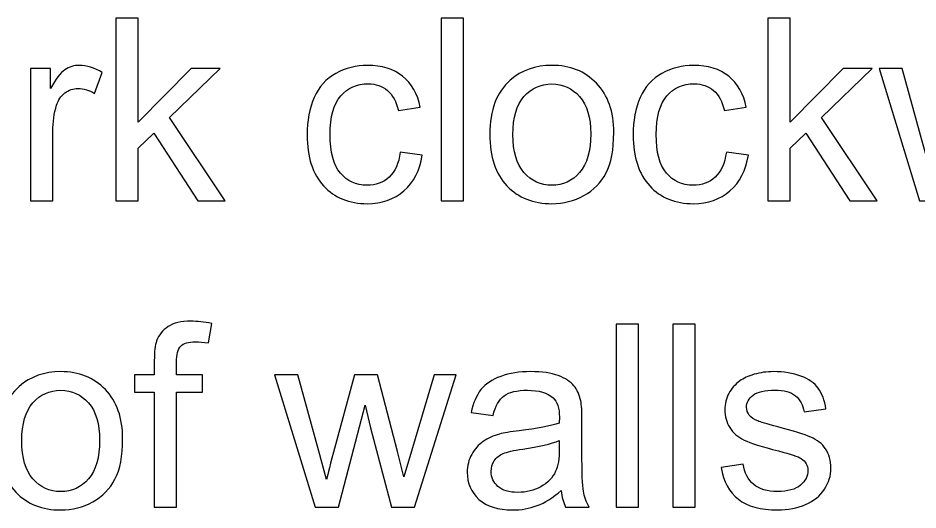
# Model space of a CAD drawing. Header units: centimetres. Extents: x -233 to -82, y 123 to 153.
# Drawn here: x -167.047 to -165.803, y 137.617 to 138.297 of the extents above; entities that cross this region are included whole.
import ezdxf

# ---------------------------------------------------------------- set-up
doc = ezdxf.new("R2010")
doc.units = ezdxf.units.CM
doc.header["$MEASUREMENT"] = 0
doc.layers.add('layer 1', color=7, linetype='Continuous')

msp = doc.modelspace()

# ---------------------------------------------------------------- linework, layer by layer
at = {"layer": 'layer 1'}
for points, knots in [([(-166.9123, 138.04464), (-166.9123, 138.04464), (-166.9123, 138.29714), (-166.9123, 138.29714), (-166.9123, 138.29714), (-166.9123, 138.29714), (-166.8813, 138.29714), (-166.8813, 138.29714), (-166.8813, 138.29714), (-166.8813, 138.29714), (-166.8813, 138.15314), (-166.8813, 138.15314), (-166.8813, 138.15314), (-166.8813, 138.15314), (-166.8079, 138.22754), (-166.8079, 138.22754), (-166.8079, 138.22754), (-166.8079, 138.22754), (-166.7678, 138.22754), (-166.7678, 138.22754), (-166.7678, 138.22754), (-166.7678, 138.22754), (-166.8377, 138.15974), (-166.8377, 138.15974), (-166.8377, 138.15974), (-166.8377, 138.15974), (-166.7607, 138.04464), (-166.7607, 138.04464), (-166.7607, 138.04464), (-166.7607, 138.04464), (-166.7989, 138.04464), (-166.7989, 138.04464), (-166.7989, 138.04464), (-166.7989, 138.04464), (-166.8594, 138.13814), (-166.8594, 138.13814), (-166.8594, 138.13814), (-166.8594, 138.13814), (-166.8813, 138.11714), (-166.8813, 138.11714), (-166.8813, 138.11714), (-166.8813, 138.11714), (-166.8813, 138.04464), (-166.8813, 138.04464), (-166.8813, 138.04464), (-166.8813, 138.04464), (-166.9123, 138.04464), (-166.9123, 138.04464)], [0, 0, 0, 0, 0.0769231, 0.0769231, 0.0769231, 0.0769231, 0.1538462, 0.1538462, 0.1538462, 0.1538462, 0.2307692, 0.2307692, 0.2307692, 0.2307692, 0.3076923, 0.3076923, 0.3076923, 0.3076923, 0.3846154, 0.3846154, 0.3846154, 0.3846154, 0.4615385, 0.4615385, 0.4615385, 0.4615385, 0.5384615, 0.5384615, 0.5384615, 0.5384615, 0.6153846, 0.6153846, 0.6153846, 0.6153846, 0.6923077, 0.6923077, 0.6923077, 0.6923077, 0.7692308, 0.7692308, 0.7692308, 0.7692308, 0.8461538, 0.8461538, 0.8461538, 0.8461538, 1, 1, 1, 1]), ([(-166.4623, 138.04464), (-166.4623, 138.04464), (-166.4623, 138.29714), (-166.4623, 138.29714), (-166.4623, 138.29714), (-166.4623, 138.29714), (-166.4313, 138.29714), (-166.4313, 138.29714), (-166.4313, 138.29714), (-166.4313, 138.29714), (-166.4313, 138.04464), (-166.4313, 138.04464), (-166.4313, 138.04464), (-166.4313, 138.04464), (-166.4623, 138.04464), (-166.4623, 138.04464)], [0, 0, 0, 0, 0.2, 0.2, 0.2, 0.2, 0.4, 0.4, 0.4, 0.4, 0.6, 0.6, 0.6, 0.6, 1, 1, 1, 1]), ([(-166.0105, 138.04464), (-166.0105, 138.04464), (-166.0105, 138.29714), (-166.0105, 138.29714), (-166.0105, 138.29714), (-166.0105, 138.29714), (-165.9795, 138.29714), (-165.9795, 138.29714), (-165.9795, 138.29714), (-165.9795, 138.29714), (-165.9795, 138.15314), (-165.9795, 138.15314), (-165.9795, 138.15314), (-165.9795, 138.15314), (-165.9061, 138.22754), (-165.9061, 138.22754), (-165.9061, 138.22754), (-165.9061, 138.22754), (-165.866, 138.22754), (-165.866, 138.22754), (-165.866, 138.22754), (-165.866, 138.22754), (-165.9359, 138.15974), (-165.9359, 138.15974), (-165.9359, 138.15974), (-165.9359, 138.15974), (-165.8589, 138.04464), (-165.8589, 138.04464), (-165.8589, 138.04464), (-165.8589, 138.04464), (-165.8971, 138.04464), (-165.8971, 138.04464), (-165.8971, 138.04464), (-165.8971, 138.04464), (-165.9576, 138.13814), (-165.9576, 138.13814), (-165.9576, 138.13814), (-165.9576, 138.13814), (-165.9795, 138.11714), (-165.9795, 138.11714), (-165.9795, 138.11714), (-165.9795, 138.11714), (-165.9795, 138.04464), (-165.9795, 138.04464), (-165.9795, 138.04464), (-165.9795, 138.04464), (-166.0105, 138.04464), (-166.0105, 138.04464)], [0, 0, 0, 0, 0.0769231, 0.0769231, 0.0769231, 0.0769231, 0.1538462, 0.1538462, 0.1538462, 0.1538462, 0.2307692, 0.2307692, 0.2307692, 0.2307692, 0.3076923, 0.3076923, 0.3076923, 0.3076923, 0.3846154, 0.3846154, 0.3846154, 0.3846154, 0.4615385, 0.4615385, 0.4615385, 0.4615385, 0.5384615, 0.5384615, 0.5384615, 0.5384615, 0.6153846, 0.6153846, 0.6153846, 0.6153846, 0.6923077, 0.6923077, 0.6923077, 0.6923077, 0.7692308, 0.7692308, 0.7692308, 0.7692308, 0.8461538, 0.8461538, 0.8461538, 0.8461538, 1, 1, 1, 1]), ([(-167.0303, 138.04464), (-167.0303, 138.04464), (-167.0303, 138.22754), (-167.0303, 138.22754), (-167.0303, 138.22754), (-167.0303, 138.22754), (-167.0024, 138.22754), (-167.0024, 138.22754), (-167.0024, 138.22754), (-167.0024, 138.22754), (-167.0024, 138.19984), (-167.0024, 138.19984), (-167.0024, 138.19984), (-166.9953, 138.21284), (-166.9887, 138.22144), (-166.9826, 138.22554), (-166.9826, 138.22554), (-166.9766, 138.22964), (-166.97, 138.23174), (-166.9628, 138.23174), (-166.9628, 138.23174), (-166.9523, 138.23174), (-166.9417, 138.22844), (-166.9309, 138.22174), (-166.9309, 138.22174), (-166.9309, 138.22174), (-166.9416, 138.19294), (-166.9416, 138.19294), (-166.9416, 138.19294), (-166.9491, 138.19744), (-166.9567, 138.19964), (-166.9643, 138.19964), (-166.9643, 138.19964), (-166.9711, 138.19964), (-166.9772, 138.19764), (-166.9826, 138.19354), (-166.9826, 138.19354), (-166.988, 138.18944), (-166.9918, 138.18384), (-166.9941, 138.17654), (-166.9941, 138.17654), (-166.9976, 138.16554), (-166.9993, 138.15354), (-166.9993, 138.14044), (-166.9993, 138.14044), (-166.9993, 138.14044), (-166.9993, 138.04464), (-166.9993, 138.04464), (-166.9993, 138.04464), (-166.9993, 138.04464), (-167.0303, 138.04464), (-167.0303, 138.04464)], [0, 0, 0, 0, 0.0714286, 0.0714286, 0.0714286, 0.0714286, 0.1428571, 0.1428571, 0.1428571, 0.1428571, 0.2142857, 0.2142857, 0.2142857, 0.2142857, 0.2857143, 0.2857143, 0.2857143, 0.2857143, 0.3571429, 0.3571429, 0.3571429, 0.3571429, 0.4285714, 0.4285714, 0.4285714, 0.4285714, 0.5, 0.5, 0.5, 0.5, 0.5714286, 0.5714286, 0.5714286, 0.5714286, 0.6428571, 0.6428571, 0.6428571, 0.6428571, 0.7142857, 0.7142857, 0.7142857, 0.7142857, 0.7857143, 0.7857143, 0.7857143, 0.7857143, 0.8571429, 0.8571429, 0.8571429, 0.8571429, 1, 1, 1, 1]), ([(-166.5187, 138.11164), (-166.5187, 138.11164), (-166.4882, 138.10764), (-166.4882, 138.10764), (-166.4882, 138.10764), (-166.4915, 138.08664), (-166.5, 138.07024), (-166.5137, 138.05834), (-166.5137, 138.05834), (-166.5274, 138.04644), (-166.5443, 138.04054), (-166.5643, 138.04054), (-166.5643, 138.04054), (-166.5894, 138.04054), (-166.6095, 138.04874), (-166.6247, 138.06514), (-166.6247, 138.06514), (-166.6399, 138.08144), (-166.6475, 138.10494), (-166.6475, 138.13544), (-166.6475, 138.13544), (-166.6475, 138.15514), (-166.6442, 138.17244), (-166.6377, 138.18724), (-166.6377, 138.18724), (-166.6312, 138.20204), (-166.6212, 138.21314), (-166.6078, 138.22064), (-166.6078, 138.22064), (-166.5944, 138.22804), (-166.5798, 138.23174), (-166.5641, 138.23174), (-166.5641, 138.23174), (-166.5442, 138.23174), (-166.528, 138.22674), (-166.5154, 138.21664), (-166.5154, 138.21664), (-166.5028, 138.20654), (-166.4947, 138.19234), (-166.4911, 138.17384), (-166.4911, 138.17384), (-166.4911, 138.17384), (-166.5213, 138.16914), (-166.5213, 138.16914), (-166.5213, 138.16914), (-166.5242, 138.18144), (-166.5292, 138.19074), (-166.5365, 138.19694), (-166.5365, 138.19694), (-166.5438, 138.20314), (-166.5526, 138.20624), (-166.5629, 138.20624), (-166.5629, 138.20624), (-166.5786, 138.20624), (-166.5913, 138.20064), (-166.601, 138.18944), (-166.601, 138.18944), (-166.6108, 138.17824), (-166.6157, 138.16054), (-166.6157, 138.13624), (-166.6157, 138.13624), (-166.6157, 138.11174), (-166.611, 138.09384), (-166.6015, 138.08274), (-166.6015, 138.08274), (-166.5921, 138.07164), (-166.5798, 138.06604), (-166.5647, 138.06604), (-166.5647, 138.06604), (-166.5525, 138.06604), (-166.5423, 138.06974), (-166.5341, 138.07724), (-166.5341, 138.07724), (-166.526, 138.08474), (-166.5208, 138.09614), (-166.5187, 138.11164)], [0, 0, 0, 0, 0.05, 0.05, 0.05, 0.05, 0.1, 0.1, 0.1, 0.1, 0.15, 0.15, 0.15, 0.15, 0.2, 0.2, 0.2, 0.2, 0.25, 0.25, 0.25, 0.25, 0.3, 0.3, 0.3, 0.3, 0.35, 0.35, 0.35, 0.35, 0.4, 0.4, 0.4, 0.4, 0.45, 0.45, 0.45, 0.45, 0.5, 0.5, 0.5, 0.5, 0.55, 0.55, 0.55, 0.55, 0.6, 0.6, 0.6, 0.6, 0.65, 0.65, 0.65, 0.65, 0.7, 0.7, 0.7, 0.7, 0.75, 0.75, 0.75, 0.75, 0.8, 0.8, 0.8, 0.8, 0.85, 0.85, 0.85, 0.85, 0.9, 0.9, 0.9, 0.9, 1, 1, 1, 1]), ([(-166.3948, 138.13614), (-166.3948, 138.17004), (-166.3854, 138.19504), (-166.3665, 138.21134), (-166.3665, 138.21134), (-166.3508, 138.22494), (-166.3316, 138.23174), (-166.309, 138.23174), (-166.309, 138.23174), (-166.2839, 138.23174), (-166.2633, 138.22354), (-166.2473, 138.20704), (-166.2473, 138.20704), (-166.2314, 138.19054), (-166.2234, 138.16774), (-166.2234, 138.13874), (-166.2234, 138.13874), (-166.2234, 138.11514), (-166.2269, 138.09664), (-166.234, 138.08314), (-166.234, 138.08314), (-166.2411, 138.06964), (-166.2513, 138.05924), (-166.2648, 138.05174), (-166.2648, 138.05174), (-166.2783, 138.04424), (-166.2931, 138.04054), (-166.309, 138.04054), (-166.309, 138.04054), (-166.3346, 138.04054), (-166.3553, 138.04874), (-166.3711, 138.06514), (-166.3711, 138.06514), (-166.3869, 138.08154), (-166.3948, 138.10524), (-166.3948, 138.13614)], [0, 0, 0, 0, 0.1, 0.1, 0.1, 0.1, 0.2, 0.2, 0.2, 0.2, 0.3, 0.3, 0.3, 0.3, 0.4, 0.4, 0.4, 0.4, 0.5, 0.5, 0.5, 0.5, 0.6, 0.6, 0.6, 0.6, 0.7, 0.7, 0.7, 0.7, 0.8, 0.8, 0.8, 0.8, 1, 1, 1, 1]), ([(-166.0677, 138.11164), (-166.0677, 138.11164), (-166.0372, 138.10764), (-166.0372, 138.10764), (-166.0372, 138.10764), (-166.0405, 138.08664), (-166.049, 138.07024), (-166.0627, 138.05834), (-166.0627, 138.05834), (-166.0764, 138.04644), (-166.0933, 138.04054), (-166.1133, 138.04054), (-166.1133, 138.04054), (-166.1384, 138.04054), (-166.1585, 138.04874), (-166.1737, 138.06514), (-166.1737, 138.06514), (-166.1889, 138.08144), (-166.1965, 138.10494), (-166.1965, 138.13544), (-166.1965, 138.13544), (-166.1965, 138.15514), (-166.1932, 138.17244), (-166.1867, 138.18724), (-166.1867, 138.18724), (-166.1802, 138.20204), (-166.1702, 138.21314), (-166.1568, 138.22064), (-166.1568, 138.22064), (-166.1434, 138.22804), (-166.1288, 138.23174), (-166.1131, 138.23174), (-166.1131, 138.23174), (-166.0932, 138.23174), (-166.077, 138.22674), (-166.0644, 138.21664), (-166.0644, 138.21664), (-166.0518, 138.20654), (-166.0437, 138.19234), (-166.0401, 138.17384), (-166.0401, 138.17384), (-166.0401, 138.17384), (-166.0703, 138.16914), (-166.0703, 138.16914), (-166.0703, 138.16914), (-166.0732, 138.18144), (-166.0782, 138.19074), (-166.0855, 138.19694), (-166.0855, 138.19694), (-166.0928, 138.20314), (-166.1016, 138.20624), (-166.1119, 138.20624), (-166.1119, 138.20624), (-166.1276, 138.20624), (-166.1403, 138.20064), (-166.15, 138.18944), (-166.15, 138.18944), (-166.1598, 138.17824), (-166.1647, 138.16054), (-166.1647, 138.13624), (-166.1647, 138.13624), (-166.1647, 138.11174), (-166.16, 138.09384), (-166.1505, 138.08274), (-166.1505, 138.08274), (-166.1411, 138.07164), (-166.1288, 138.06604), (-166.1137, 138.06604), (-166.1137, 138.06604), (-166.1015, 138.06604), (-166.0913, 138.06974), (-166.0831, 138.07724), (-166.0831, 138.07724), (-166.075, 138.08474), (-166.0698, 138.09614), (-166.0677, 138.11164)], [0, 0, 0, 0, 0.05, 0.05, 0.05, 0.05, 0.1, 0.1, 0.1, 0.1, 0.15, 0.15, 0.15, 0.15, 0.2, 0.2, 0.2, 0.2, 0.25, 0.25, 0.25, 0.25, 0.3, 0.3, 0.3, 0.3, 0.35, 0.35, 0.35, 0.35, 0.4, 0.4, 0.4, 0.4, 0.45, 0.45, 0.45, 0.45, 0.5, 0.5, 0.5, 0.5, 0.55, 0.55, 0.55, 0.55, 0.6, 0.6, 0.6, 0.6, 0.65, 0.65, 0.65, 0.65, 0.7, 0.7, 0.7, 0.7, 0.75, 0.75, 0.75, 0.75, 0.8, 0.8, 0.8, 0.8, 0.85, 0.85, 0.85, 0.85, 0.9, 0.9, 0.9, 0.9, 1, 1, 1, 1]), ([(-165.8005, 138.04464), (-165.8005, 138.04464), (-165.8565, 138.22754), (-165.8565, 138.22754), (-165.8565, 138.22754), (-165.8565, 138.22754), (-165.8244, 138.22754), (-165.8244, 138.22754), (-165.8244, 138.22754), (-165.8244, 138.22754), (-165.7953, 138.12194), (-165.7953, 138.12194), (-165.7953, 138.12194), (-165.7953, 138.12194), (-165.7845, 138.08274), (-165.7845, 138.08274), (-165.7845, 138.08274), (-165.784, 138.08464), (-165.7809, 138.09724), (-165.775, 138.12044), (-165.775, 138.12044), (-165.775, 138.12044), (-165.7459, 138.22754), (-165.7459, 138.22754), (-165.7459, 138.22754), (-165.7459, 138.22754), (-165.714, 138.22754), (-165.714, 138.22754), (-165.714, 138.22754), (-165.714, 138.22754), (-165.6866, 138.12144), (-165.6866, 138.12144), (-165.6866, 138.12144), (-165.6866, 138.12144), (-165.6775, 138.08654), (-165.6775, 138.08654), (-165.6775, 138.08654), (-165.6775, 138.08654), (-165.667, 138.12184), (-165.667, 138.12184), (-165.667, 138.12184), (-165.667, 138.12184), (-165.6356, 138.22754), (-165.6356, 138.22754), (-165.6356, 138.22754), (-165.6356, 138.22754), (-165.6055, 138.22754), (-165.6055, 138.22754), (-165.6055, 138.22754), (-165.6055, 138.22754), (-165.6627, 138.04464), (-165.6627, 138.04464), (-165.6627, 138.04464), (-165.6627, 138.04464), (-165.6949, 138.04464), (-165.6949, 138.04464), (-165.6949, 138.04464), (-165.6949, 138.04464), (-165.724, 138.15424), (-165.724, 138.15424), (-165.724, 138.15424), (-165.724, 138.15424), (-165.7311, 138.18534), (-165.7311, 138.18534), (-165.7311, 138.18534), (-165.7311, 138.18534), (-165.7681, 138.04464), (-165.7681, 138.04464), (-165.7681, 138.04464), (-165.7681, 138.04464), (-165.8005, 138.04464), (-165.8005, 138.04464)], [0, 0, 0, 0, 0.0526316, 0.0526316, 0.0526316, 0.0526316, 0.1052632, 0.1052632, 0.1052632, 0.1052632, 0.1578947, 0.1578947, 0.1578947, 0.1578947, 0.2105263, 0.2105263, 0.2105263, 0.2105263, 0.2631579, 0.2631579, 0.2631579, 0.2631579, 0.3157895, 0.3157895, 0.3157895, 0.3157895, 0.3684211, 0.3684211, 0.3684211, 0.3684211, 0.4210526, 0.4210526, 0.4210526, 0.4210526, 0.4736842, 0.4736842, 0.4736842, 0.4736842, 0.5263158, 0.5263158, 0.5263158, 0.5263158, 0.5789474, 0.5789474, 0.5789474, 0.5789474, 0.6315789, 0.6315789, 0.6315789, 0.6315789, 0.6842105, 0.6842105, 0.6842105, 0.6842105, 0.7368421, 0.7368421, 0.7368421, 0.7368421, 0.7894737, 0.7894737, 0.7894737, 0.7894737, 0.8421053, 0.8421053, 0.8421053, 0.8421053, 0.8947368, 0.8947368, 0.8947368, 0.8947368, 1, 1, 1, 1]), ([(-166.3629, 138.13614), (-166.3629, 138.11264), (-166.3578, 138.09514), (-166.3476, 138.08354), (-166.3476, 138.08354), (-166.3374, 138.07184), (-166.3245, 138.06604), (-166.309, 138.06604), (-166.309, 138.06604), (-166.2936, 138.06604), (-166.2808, 138.07194), (-166.2706, 138.08364), (-166.2706, 138.08364), (-166.2604, 138.09534), (-166.2553, 138.11314), (-166.2553, 138.13714), (-166.2553, 138.13714), (-166.2553, 138.15974), (-166.2604, 138.17684), (-166.2707, 138.18854), (-166.2707, 138.18854), (-166.281, 138.20024), (-166.2937, 138.20604), (-166.309, 138.20604), (-166.309, 138.20604), (-166.3245, 138.20604), (-166.3374, 138.20024), (-166.3476, 138.18864), (-166.3476, 138.18864), (-166.3578, 138.17704), (-166.3629, 138.15954), (-166.3629, 138.13614)], [0, 0, 0, 0, 0.1111111, 0.1111111, 0.1111111, 0.1111111, 0.2222222, 0.2222222, 0.2222222, 0.2222222, 0.3333333, 0.3333333, 0.3333333, 0.3333333, 0.4444444, 0.4444444, 0.4444444, 0.4444444, 0.5555556, 0.5555556, 0.5555556, 0.5555556, 0.6666667, 0.6666667, 0.6666667, 0.6666667, 0.7777778, 0.7777778, 0.7777778, 0.7777778, 1, 1, 1, 1]), ([(-166.8589, 137.62131), (-166.8589, 137.62131), (-166.8589, 137.78011), (-166.8589, 137.78011), (-166.8589, 137.78011), (-166.8589, 137.78011), (-166.8863, 137.78011), (-166.8863, 137.78011), (-166.8863, 137.78011), (-166.8863, 137.78011), (-166.8863, 137.80421), (-166.8863, 137.80421), (-166.8863, 137.80421), (-166.8863, 137.80421), (-166.8589, 137.80421), (-166.8589, 137.80421), (-166.8589, 137.80421), (-166.8589, 137.80421), (-166.8589, 137.82371), (-166.8589, 137.82371), (-166.8589, 137.82371), (-166.8589, 137.83601), (-166.8578, 137.84511), (-166.8557, 137.85111), (-166.8557, 137.85111), (-166.8527, 137.85911), (-166.8474, 137.86561), (-166.8399, 137.87061), (-166.8399, 137.87061), (-166.8324, 137.87561), (-166.8218, 137.87811), (-166.8083, 137.87811), (-166.8083, 137.87811), (-166.7996, 137.87811), (-166.7899, 137.87711), (-166.7794, 137.87501), (-166.7794, 137.87501), (-166.7794, 137.87501), (-166.784, 137.84801), (-166.784, 137.84801), (-166.784, 137.84801), (-166.7905, 137.84911), (-166.7966, 137.84971), (-166.8023, 137.84971), (-166.8023, 137.84971), (-166.8117, 137.84971), (-166.8183, 137.84771), (-166.8222, 137.84371), (-166.8222, 137.84371), (-166.8261, 137.83971), (-166.8281, 137.83221), (-166.8281, 137.82111), (-166.8281, 137.82111), (-166.8281, 137.82111), (-166.8281, 137.80421), (-166.8281, 137.80421), (-166.8281, 137.80421), (-166.8281, 137.80421), (-166.7924, 137.80421), (-166.7924, 137.80421), (-166.7924, 137.80421), (-166.7924, 137.80421), (-166.7924, 137.78011), (-166.7924, 137.78011), (-166.7924, 137.78011), (-166.7924, 137.78011), (-166.8281, 137.78011), (-166.8281, 137.78011), (-166.8281, 137.78011), (-166.8281, 137.78011), (-166.8281, 137.62131), (-166.8281, 137.62131), (-166.8281, 137.62131), (-166.8281, 137.62131), (-166.8589, 137.62131), (-166.8589, 137.62131)], [0, 0, 0, 0, 0.05, 0.05, 0.05, 0.05, 0.1, 0.1, 0.1, 0.1, 0.15, 0.15, 0.15, 0.15, 0.2, 0.2, 0.2, 0.2, 0.25, 0.25, 0.25, 0.25, 0.3, 0.3, 0.3, 0.3, 0.35, 0.35, 0.35, 0.35, 0.4, 0.4, 0.4, 0.4, 0.45, 0.45, 0.45, 0.45, 0.5, 0.5, 0.5, 0.5, 0.55, 0.55, 0.55, 0.55, 0.6, 0.6, 0.6, 0.6, 0.65, 0.65, 0.65, 0.65, 0.7, 0.7, 0.7, 0.7, 0.75, 0.75, 0.75, 0.75, 0.8, 0.8, 0.8, 0.8, 0.85, 0.85, 0.85, 0.85, 0.9, 0.9, 0.9, 0.9, 1, 1, 1, 1]), ([(-166.22, 137.62131), (-166.22, 137.62131), (-166.22, 137.87381), (-166.22, 137.87381), (-166.22, 137.87381), (-166.22, 137.87381), (-166.189, 137.87381), (-166.189, 137.87381), (-166.189, 137.87381), (-166.189, 137.87381), (-166.189, 137.62131), (-166.189, 137.62131), (-166.189, 137.62131), (-166.189, 137.62131), (-166.22, 137.62131), (-166.22, 137.62131)], [0, 0, 0, 0, 0.2, 0.2, 0.2, 0.2, 0.4, 0.4, 0.4, 0.4, 0.6, 0.6, 0.6, 0.6, 1, 1, 1, 1]), ([(-166.1416, 137.62131), (-166.1416, 137.62131), (-166.1416, 137.87381), (-166.1416, 137.87381), (-166.1416, 137.87381), (-166.1416, 137.87381), (-166.1106, 137.87381), (-166.1106, 137.87381), (-166.1106, 137.87381), (-166.1106, 137.87381), (-166.1106, 137.62131), (-166.1106, 137.62131), (-166.1106, 137.62131), (-166.1106, 137.62131), (-166.1416, 137.62131), (-166.1416, 137.62131)], [0, 0, 0, 0, 0.2, 0.2, 0.2, 0.2, 0.4, 0.4, 0.4, 0.4, 0.6, 0.6, 0.6, 0.6, 1, 1, 1, 1]), ([(-167.0741, 137.71281), (-167.0741, 137.74671), (-167.0647, 137.77171), (-167.0458, 137.78801), (-167.0458, 137.78801), (-167.0301, 137.80161), (-167.0109, 137.80841), (-166.9883, 137.80841), (-166.9883, 137.80841), (-166.9632, 137.80841), (-166.9426, 137.80021), (-166.9266, 137.78371), (-166.9266, 137.78371), (-166.9107, 137.76721), (-166.9027, 137.74441), (-166.9027, 137.71541), (-166.9027, 137.71541), (-166.9027, 137.69181), (-166.9062, 137.67331), (-166.9133, 137.65981), (-166.9133, 137.65981), (-166.9204, 137.64631), (-166.9306, 137.63591), (-166.9441, 137.62841), (-166.9441, 137.62841), (-166.9576, 137.62091), (-166.9724, 137.61721), (-166.9883, 137.61721), (-166.9883, 137.61721), (-167.0139, 137.61721), (-167.0346, 137.62541), (-167.0504, 137.64181), (-167.0504, 137.64181), (-167.0662, 137.65821), (-167.0741, 137.68191), (-167.0741, 137.71281)], [0, 0, 0, 0, 0.1, 0.1, 0.1, 0.1, 0.2, 0.2, 0.2, 0.2, 0.3, 0.3, 0.3, 0.3, 0.4, 0.4, 0.4, 0.4, 0.5, 0.5, 0.5, 0.5, 0.6, 0.6, 0.6, 0.6, 0.7, 0.7, 0.7, 0.7, 0.8, 0.8, 0.8, 0.8, 1, 1, 1, 1]), ([(-166.2962, 137.64391), (-166.3077, 137.63411), (-166.3187, 137.62721), (-166.3293, 137.62321), (-166.3293, 137.62321), (-166.34, 137.61921), (-166.3514, 137.61721), (-166.3635, 137.61721), (-166.3635, 137.61721), (-166.3836, 137.61721), (-166.3991, 137.62211), (-166.4099, 137.63191), (-166.4099, 137.63191), (-166.4207, 137.64171), (-166.4261, 137.65421), (-166.4261, 137.66951), (-166.4261, 137.66951), (-166.4261, 137.67851), (-166.424, 137.68671), (-166.4199, 137.69411), (-166.4199, 137.69411), (-166.4158, 137.70151), (-166.4105, 137.70741), (-166.4039, 137.71191), (-166.4039, 137.71191), (-166.3973, 137.71641), (-166.3899, 137.71981), (-166.3816, 137.72211), (-166.3816, 137.72211), (-166.3755, 137.72371), (-166.3664, 137.72521), (-166.3541, 137.72671), (-166.3541, 137.72671), (-166.329, 137.72971), (-166.3106, 137.73331), (-166.2988, 137.73741), (-166.2988, 137.73741), (-166.2987, 137.74171), (-166.2986, 137.74441), (-166.2986, 137.74551), (-166.2986, 137.74551), (-166.2986, 137.75811), (-166.3015, 137.76701), (-166.3074, 137.77221), (-166.3074, 137.77221), (-166.3153, 137.77921), (-166.3271, 137.78271), (-166.3427, 137.78271), (-166.3427, 137.78271), (-166.3573, 137.78271), (-166.3681, 137.78021), (-166.375, 137.77511), (-166.375, 137.77511), (-166.3819, 137.77001), (-166.3871, 137.76091), (-166.3904, 137.74791), (-166.3904, 137.74791), (-166.3904, 137.74791), (-166.4207, 137.75201), (-166.4207, 137.75201), (-166.4207, 137.75201), (-166.418, 137.76501), (-166.4134, 137.77551), (-166.4071, 137.78351), (-166.4071, 137.78351), (-166.4008, 137.79141), (-166.3916, 137.79761), (-166.3797, 137.80191), (-166.3797, 137.80191), (-166.3678, 137.80621), (-166.3539, 137.80841), (-166.3382, 137.80841), (-166.3382, 137.80841), (-166.3226, 137.80841), (-166.3099, 137.80661), (-166.3001, 137.80291), (-166.3001, 137.80291), (-166.2904, 137.79921), (-166.2832, 137.79451), (-166.2786, 137.78901), (-166.2786, 137.78901), (-166.274, 137.78341), (-166.2708, 137.77641), (-166.269, 137.76791), (-166.269, 137.76791), (-166.2679, 137.76261), (-166.2674, 137.75311), (-166.2674, 137.73931), (-166.2674, 137.73931), (-166.2674, 137.73931), (-166.2674, 137.69801), (-166.2674, 137.69801), (-166.2674, 137.69801), (-166.2674, 137.66911), (-166.2667, 137.65091), (-166.2654, 137.64331), (-166.2654, 137.64331), (-166.2641, 137.63561), (-166.2615, 137.62831), (-166.2576, 137.62131), (-166.2576, 137.62131), (-166.2576, 137.62131), (-166.29, 137.62131), (-166.29, 137.62131), (-166.29, 137.62131), (-166.2932, 137.62771), (-166.2953, 137.63521), (-166.2962, 137.64391)], [0, 0, 0, 0, 0.0357143, 0.0357143, 0.0357143, 0.0357143, 0.0714286, 0.0714286, 0.0714286, 0.0714286, 0.1071429, 0.1071429, 0.1071429, 0.1071429, 0.1428571, 0.1428571, 0.1428571, 0.1428571, 0.1785714, 0.1785714, 0.1785714, 0.1785714, 0.2142857, 0.2142857, 0.2142857, 0.2142857, 0.25, 0.25, 0.25, 0.25, 0.2857143, 0.2857143, 0.2857143, 0.2857143, 0.3214286, 0.3214286, 0.3214286, 0.3214286, 0.3571429, 0.3571429, 0.3571429, 0.3571429, 0.3928571, 0.3928571, 0.3928571, 0.3928571, 0.4285714, 0.4285714, 0.4285714, 0.4285714, 0.4642857, 0.4642857, 0.4642857, 0.4642857, 0.5, 0.5, 0.5, 0.5, 0.5357143, 0.5357143, 0.5357143, 0.5357143, 0.5714286, 0.5714286, 0.5714286, 0.5714286, 0.6071429, 0.6071429, 0.6071429, 0.6071429, 0.6428571, 0.6428571, 0.6428571, 0.6428571, 0.6785714, 0.6785714, 0.6785714, 0.6785714, 0.7142857, 0.7142857, 0.7142857, 0.7142857, 0.75, 0.75, 0.75, 0.75, 0.7857143, 0.7857143, 0.7857143, 0.7857143, 0.8214286, 0.8214286, 0.8214286, 0.8214286, 0.8571429, 0.8571429, 0.8571429, 0.8571429, 0.8928571, 0.8928571, 0.8928571, 0.8928571, 0.9285714, 0.9285714, 0.9285714, 0.9285714, 1, 1, 1, 1]), ([(-166.0749, 137.67591), (-166.0749, 137.67591), (-166.0443, 137.68071), (-166.0443, 137.68071), (-166.0443, 137.68071), (-166.0426, 137.66841), (-166.0378, 137.65901), (-166.0299, 137.65251), (-166.0299, 137.65251), (-166.022, 137.64601), (-166.011, 137.64271), (-165.9969, 137.64271), (-165.9969, 137.64271), (-165.9827, 137.64271), (-165.9721, 137.64561), (-165.9652, 137.65141), (-165.9652, 137.65141), (-165.9583, 137.65721), (-165.9549, 137.66401), (-165.9549, 137.67181), (-165.9549, 137.67181), (-165.9549, 137.67881), (-165.9579, 137.68431), (-165.964, 137.68831), (-165.964, 137.68831), (-165.9683, 137.69101), (-165.9788, 137.69451), (-165.9957, 137.69881), (-165.9957, 137.69881), (-166.0184, 137.70451), (-166.0342, 137.70951), (-166.043, 137.71371), (-166.043, 137.71371), (-166.0518, 137.71791), (-166.0585, 137.72371), (-166.063, 137.73111), (-166.063, 137.73111), (-166.0675, 137.73851), (-166.0698, 137.74671), (-166.0698, 137.75571), (-166.0698, 137.75571), (-166.0698, 137.76381), (-166.0679, 137.77141), (-166.0642, 137.77831), (-166.0642, 137.77831), (-166.0605, 137.78521), (-166.0554, 137.79101), (-166.0489, 137.79561), (-166.0489, 137.79561), (-166.0441, 137.79921), (-166.0375, 137.80221), (-166.0292, 137.80471), (-166.0292, 137.80471), (-166.0209, 137.80721), (-166.0119, 137.80841), (-166.0024, 137.80841), (-166.0024, 137.80841), (-165.9881, 137.80841), (-165.9755, 137.80631), (-165.9646, 137.80221), (-165.9646, 137.80221), (-165.9537, 137.79811), (-165.9457, 137.79251), (-165.9405, 137.78541), (-165.9405, 137.78541), (-165.9354, 137.77831), (-165.9318, 137.76891), (-165.9299, 137.75701), (-165.9299, 137.75701), (-165.9299, 137.75701), (-165.9602, 137.75291), (-165.9602, 137.75291), (-165.9602, 137.75291), (-165.9616, 137.76231), (-165.9656, 137.76971), (-165.9722, 137.77501), (-165.9722, 137.77501), (-165.9788, 137.78031), (-165.9881, 137.78291), (-166.0002, 137.78291), (-166.0002, 137.78291), (-166.0144, 137.78291), (-166.0245, 137.78061), (-166.0306, 137.77591), (-166.0306, 137.77591), (-166.0367, 137.77121), (-166.0398, 137.76561), (-166.0398, 137.75931), (-166.0398, 137.75931), (-166.0398, 137.75521), (-166.0385, 137.75161), (-166.036, 137.74841), (-166.036, 137.74841), (-166.0335, 137.74511), (-166.0295, 137.74231), (-166.0241, 137.74021), (-166.0241, 137.74021), (-166.021, 137.73901), (-166.0119, 137.73631), (-165.9967, 137.73221), (-165.9967, 137.73221), (-165.9748, 137.72631), (-165.9595, 137.72161), (-165.9508, 137.71791), (-165.9508, 137.71791), (-165.9421, 137.71421), (-165.9353, 137.70871), (-165.9304, 137.70161), (-165.9304, 137.70161), (-165.9255, 137.69451), (-165.923, 137.68561), (-165.923, 137.67501), (-165.923, 137.67501), (-165.923, 137.66471), (-165.926, 137.65501), (-165.932, 137.64591), (-165.932, 137.64591), (-165.9381, 137.63681), (-165.9468, 137.62971), (-165.9581, 137.62471), (-165.9581, 137.62471), (-165.9695, 137.61971), (-165.9824, 137.61721), (-165.9967, 137.61721), (-165.9967, 137.61721), (-166.0205, 137.61721), (-166.0386, 137.62211), (-166.0511, 137.63201), (-166.0511, 137.63201), (-166.0636, 137.64191), (-166.0715, 137.65651), (-166.0749, 137.67591)], [0, 0, 0, 0, 0.0294118, 0.0294118, 0.0294118, 0.0294118, 0.0588235, 0.0588235, 0.0588235, 0.0588235, 0.0882353, 0.0882353, 0.0882353, 0.0882353, 0.1176471, 0.1176471, 0.1176471, 0.1176471, 0.1470588, 0.1470588, 0.1470588, 0.1470588, 0.1764706, 0.1764706, 0.1764706, 0.1764706, 0.2058824, 0.2058824, 0.2058824, 0.2058824, 0.2352941, 0.2352941, 0.2352941, 0.2352941, 0.2647059, 0.2647059, 0.2647059, 0.2647059, 0.2941176, 0.2941176, 0.2941176, 0.2941176, 0.3235294, 0.3235294, 0.3235294, 0.3235294, 0.3529412, 0.3529412, 0.3529412, 0.3529412, 0.3823529, 0.3823529, 0.3823529, 0.3823529, 0.4117647, 0.4117647, 0.4117647, 0.4117647, 0.4411765, 0.4411765, 0.4411765, 0.4411765, 0.4705882, 0.4705882, 0.4705882, 0.4705882, 0.5, 0.5, 0.5, 0.5, 0.5294118, 0.5294118, 0.5294118, 0.5294118, 0.5588235, 0.5588235, 0.5588235, 0.5588235, 0.5882353, 0.5882353, 0.5882353, 0.5882353, 0.6176471, 0.6176471, 0.6176471, 0.6176471, 0.6470588, 0.6470588, 0.6470588, 0.6470588, 0.6764706, 0.6764706, 0.6764706, 0.6764706, 0.7058824, 0.7058824, 0.7058824, 0.7058824, 0.7352941, 0.7352941, 0.7352941, 0.7352941, 0.7647059, 0.7647059, 0.7647059, 0.7647059, 0.7941176, 0.7941176, 0.7941176, 0.7941176, 0.8235294, 0.8235294, 0.8235294, 0.8235294, 0.8529412, 0.8529412, 0.8529412, 0.8529412, 0.8823529, 0.8823529, 0.8823529, 0.8823529, 0.9117647, 0.9117647, 0.9117647, 0.9117647, 0.9411765, 0.9411765, 0.9411765, 0.9411765, 1, 1, 1, 1]), ([(-166.6366, 137.62131), (-166.6366, 137.62131), (-166.6926, 137.80421), (-166.6926, 137.80421), (-166.6926, 137.80421), (-166.6926, 137.80421), (-166.6605, 137.80421), (-166.6605, 137.80421), (-166.6605, 137.80421), (-166.6605, 137.80421), (-166.6314, 137.69861), (-166.6314, 137.69861), (-166.6314, 137.69861), (-166.6314, 137.69861), (-166.6206, 137.65941), (-166.6206, 137.65941), (-166.6206, 137.65941), (-166.6201, 137.66131), (-166.617, 137.67391), (-166.6111, 137.69711), (-166.6111, 137.69711), (-166.6111, 137.69711), (-166.582, 137.80421), (-166.582, 137.80421), (-166.582, 137.80421), (-166.582, 137.80421), (-166.5501, 137.80421), (-166.5501, 137.80421), (-166.5501, 137.80421), (-166.5501, 137.80421), (-166.5227, 137.69811), (-166.5227, 137.69811), (-166.5227, 137.69811), (-166.5227, 137.69811), (-166.5136, 137.66321), (-166.5136, 137.66321), (-166.5136, 137.66321), (-166.5136, 137.66321), (-166.5031, 137.69851), (-166.5031, 137.69851), (-166.5031, 137.69851), (-166.5031, 137.69851), (-166.4717, 137.80421), (-166.4717, 137.80421), (-166.4717, 137.80421), (-166.4717, 137.80421), (-166.4416, 137.80421), (-166.4416, 137.80421), (-166.4416, 137.80421), (-166.4416, 137.80421), (-166.4988, 137.62131), (-166.4988, 137.62131), (-166.4988, 137.62131), (-166.4988, 137.62131), (-166.531, 137.62131), (-166.531, 137.62131), (-166.531, 137.62131), (-166.531, 137.62131), (-166.5601, 137.73091), (-166.5601, 137.73091), (-166.5601, 137.73091), (-166.5601, 137.73091), (-166.5672, 137.76201), (-166.5672, 137.76201), (-166.5672, 137.76201), (-166.5672, 137.76201), (-166.6042, 137.62131), (-166.6042, 137.62131), (-166.6042, 137.62131), (-166.6042, 137.62131), (-166.6366, 137.62131), (-166.6366, 137.62131)], [0, 0, 0, 0, 0.0526316, 0.0526316, 0.0526316, 0.0526316, 0.1052632, 0.1052632, 0.1052632, 0.1052632, 0.1578947, 0.1578947, 0.1578947, 0.1578947, 0.2105263, 0.2105263, 0.2105263, 0.2105263, 0.2631579, 0.2631579, 0.2631579, 0.2631579, 0.3157895, 0.3157895, 0.3157895, 0.3157895, 0.3684211, 0.3684211, 0.3684211, 0.3684211, 0.4210526, 0.4210526, 0.4210526, 0.4210526, 0.4736842, 0.4736842, 0.4736842, 0.4736842, 0.5263158, 0.5263158, 0.5263158, 0.5263158, 0.5789474, 0.5789474, 0.5789474, 0.5789474, 0.6315789, 0.6315789, 0.6315789, 0.6315789, 0.6842105, 0.6842105, 0.6842105, 0.6842105, 0.7368421, 0.7368421, 0.7368421, 0.7368421, 0.7894737, 0.7894737, 0.7894737, 0.7894737, 0.8421053, 0.8421053, 0.8421053, 0.8421053, 0.8947368, 0.8947368, 0.8947368, 0.8947368, 1, 1, 1, 1]), ([(-167.0422, 137.71281), (-167.0422, 137.68931), (-167.0371, 137.67181), (-167.0269, 137.66021), (-167.0269, 137.66021), (-167.0167, 137.64851), (-167.0038, 137.64271), (-166.9883, 137.64271), (-166.9883, 137.64271), (-166.9729, 137.64271), (-166.9601, 137.64861), (-166.9499, 137.66031), (-166.9499, 137.66031), (-166.9397, 137.67201), (-166.9346, 137.68981), (-166.9346, 137.71381), (-166.9346, 137.71381), (-166.9346, 137.73641), (-166.9397, 137.75351), (-166.95, 137.76521), (-166.95, 137.76521), (-166.9603, 137.77691), (-166.973, 137.78271), (-166.9883, 137.78271), (-166.9883, 137.78271), (-167.0038, 137.78271), (-167.0167, 137.77691), (-167.0269, 137.76531), (-167.0269, 137.76531), (-167.0371, 137.75371), (-167.0422, 137.73621), (-167.0422, 137.71281)], [0, 0, 0, 0, 0.1111111, 0.1111111, 0.1111111, 0.1111111, 0.2222222, 0.2222222, 0.2222222, 0.2222222, 0.3333333, 0.3333333, 0.3333333, 0.3333333, 0.4444444, 0.4444444, 0.4444444, 0.4444444, 0.5555556, 0.5555556, 0.5555556, 0.5555556, 0.6666667, 0.6666667, 0.6666667, 0.6666667, 0.7777778, 0.7777778, 0.7777778, 0.7777778, 1, 1, 1, 1]), ([(-166.2988, 137.71311), (-166.31, 137.70851), (-166.3269, 137.70461), (-166.3494, 137.70141), (-166.3494, 137.70141), (-166.3621, 137.69951), (-166.3711, 137.69751), (-166.3764, 137.69521), (-166.3764, 137.69521), (-166.3817, 137.69291), (-166.3858, 137.68961), (-166.3887, 137.68521), (-166.3887, 137.68521), (-166.3916, 137.68071), (-166.393, 137.67581), (-166.393, 137.67041), (-166.393, 137.67041), (-166.393, 137.66211), (-166.3899, 137.65531), (-166.3836, 137.64981), (-166.3836, 137.64981), (-166.3773, 137.64431), (-166.3682, 137.64151), (-166.3561, 137.64151), (-166.3561, 137.64151), (-166.3442, 137.64151), (-166.3335, 137.64411), (-166.3242, 137.64931), (-166.3242, 137.64931), (-166.3149, 137.65451), (-166.3081, 137.66161), (-166.3038, 137.67071), (-166.3038, 137.67071), (-166.3005, 137.67771), (-166.2988, 137.68801), (-166.2988, 137.70171), (-166.2988, 137.70171), (-166.2988, 137.70171), (-166.2988, 137.71311), (-166.2988, 137.71311)], [0, 0, 0, 0, 0.0909091, 0.0909091, 0.0909091, 0.0909091, 0.1818182, 0.1818182, 0.1818182, 0.1818182, 0.2727273, 0.2727273, 0.2727273, 0.2727273, 0.3636364, 0.3636364, 0.3636364, 0.3636364, 0.4545455, 0.4545455, 0.4545455, 0.4545455, 0.5454545, 0.5454545, 0.5454545, 0.5454545, 0.6363636, 0.6363636, 0.6363636, 0.6363636, 0.7272727, 0.7272727, 0.7272727, 0.7272727, 0.8181818, 0.8181818, 0.8181818, 0.8181818, 1, 1, 1, 1])]:
    msp.add_open_spline(points, degree=3, knots=knots, dxfattribs=at)

doc.saveas('drawing.dxf')
